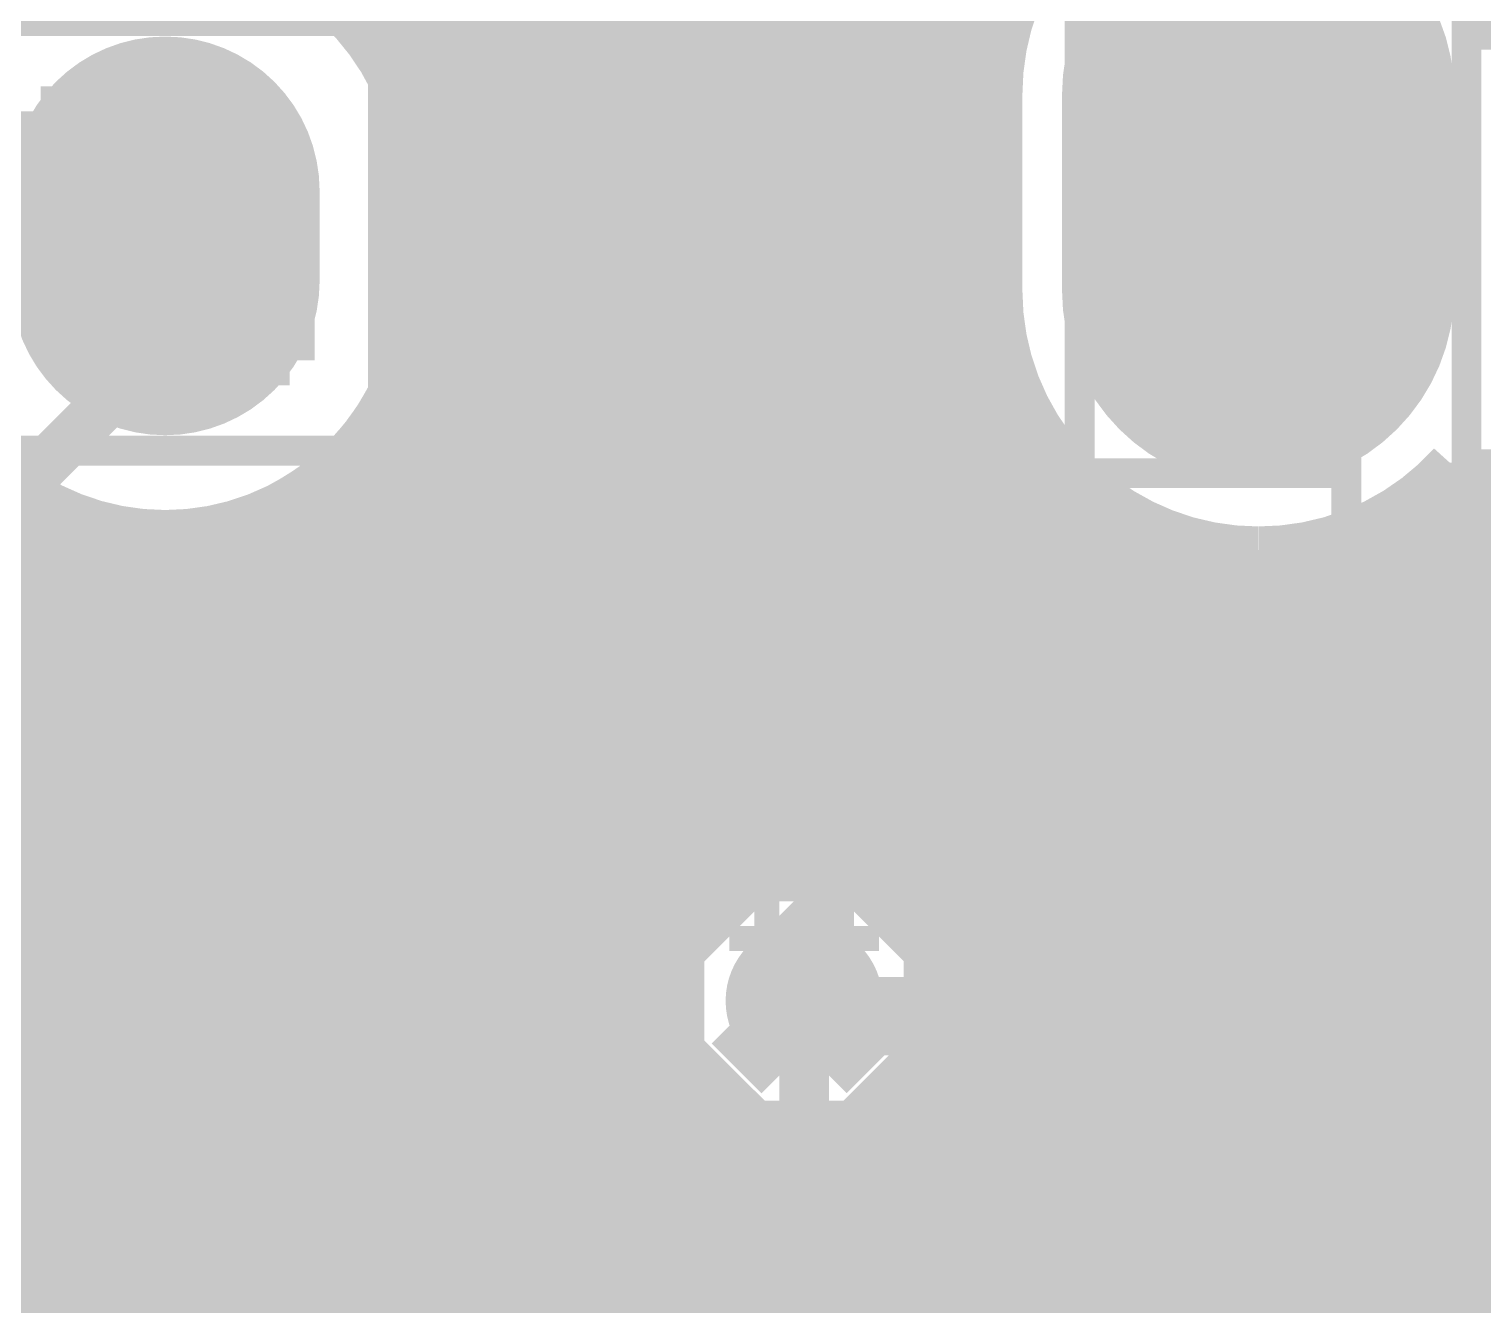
# Model space of a CAD drawing. Extents: x -5 to 157, y -120 to 103.
# Drawn here: x 53.84 to 61.24, y 69.57 to 76.07 of the extents above; entities that cross this region are included whole.
import ezdxf

# ---------------------------------------------------------------- set-up
doc = ezdxf.new("R2010")
doc.units = 0
doc.header["$MEASUREMENT"] = 0
doc.layers.get('0').update_dxf_attribs({"linetype": 'CONTINUOUS'})
for name, color, linetype in [('22-304-2_BOT', 7, 'CONTINUOUS'), ('22-304-2_DRD', 7, 'CONTINUOUS'), ('22-304-2_DRL', 2, 'CONTINUOUS'), ('22-304-2_IN1', 4, 'CONTINUOUS'), ('22-304-2_IN2', 3, 'CONTINUOUS'), ('22-304-2_SMB', 5, 'CONTINUOUS'), ('22-304-2_SMT', 10, 'CONTINUOUS'), ('22-304-2_SPB', 14, 'CONTINUOUS'), ('22-304-2_SSB', 12, 'CONTINUOUS'), ('22-304-2_SST', 11, 'CONTINUOUS'), ('22-304-2_TOP', 13, 'CONTINUOUS'), ('THRUHOLE_TAP', 7, 'CONTINUOUS')]:
    doc.layers.add(name, color=color, linetype=linetype)

# ---------------------------------------------------------------- blocks, each defined once
blk = doc.blocks.new('RECTANGLE_3')
blk.add_solid([(0.4826, 0.4064), (0.4826, -0.4064), (-0.4826, 0.4064), (-0.4826, -0.4064)])
blk = doc.blocks.new('OBLONG_8')
at = {"const_width": 1.5748}
blk.add_lwpolyline([(0, 0.2286), (0, -0.2286)], dxfattribs=at)
at = {"const_width": 0.7874}
for points in [[(-0.3937, 0.2286, 1), (0.3937, 0.2286, 1)], [(-0.3937, -0.2286, 1), (0.3937, -0.2286, 1)]]:
    blk.add_lwpolyline(points, format="xyb", close=True, dxfattribs=at)
blk = doc.blocks.new('OBLONG_30')
at = {"const_width": 1.99898}
blk.add_lwpolyline([(0, 0.50038), (0, -0.50038)], dxfattribs=at)
at = {"const_width": 0.99949}
for points in [[(-0.499744, 0.50038, 1), (0.499744, 0.50038, 1)], [(-0.499744, -0.50038, 1), (0.499744, -0.50038, 1)]]:
    blk.add_lwpolyline(points, format="xyb", close=True, dxfattribs=at)
blk = doc.blocks.new('ROUND_39')
at = {"const_width": 0.40005}
blk.add_lwpolyline([(-0.200024, 0, 1), (0.200024, 0, 1)], format="xyb", close=True, dxfattribs=at)
blk = doc.blocks.new('RECTANGLE_11')
blk.add_solid([(0.40005, 0.29972), (0.40005, -0.29972), (-0.40005, 0.29972), (-0.40005, -0.29972)])
blk = doc.blocks.new('ROUND_14')
at = {"const_width": 0.59944}
blk.add_lwpolyline([(-0.29972, 0, 1), (0.29972, 0, 1)], format="xyb", close=True, dxfattribs=at)
blk = doc.blocks.new('ROUND_85')
at = {"const_width": 0.8001}
blk.add_lwpolyline([(-0.40005, 0, 1), (0.40005, 0, 1)], format="xyb", close=True, dxfattribs=at)
blk = doc.blocks.new('ROUND_87')
at = {"const_width": 0.10033}
blk.add_lwpolyline([(-0.050164, 0, 1), (0.050164, 0, 1)], format="xyb", close=True, dxfattribs=at)
blk = doc.blocks.new('ROUND_88')
at = {"const_width": 0.10033}
blk.add_lwpolyline([(-0.050164, 0, 1), (0.050164, 0, 1)], format="xyb", close=True, dxfattribs=at)
blk = doc.blocks.new('ROUND_42')
at = {"const_width": 0.40005}
blk.add_lwpolyline([(-0.200024, 0, 1), (0.200024, 0, 1)], format="xyb", close=True, dxfattribs=at)
blk = doc.blocks.new('ROUND_38')
at = {"const_width": 0.40005}
blk.add_lwpolyline([(-0.200024, 0, 1), (0.200024, 0, 1)], format="xyb", close=True, dxfattribs=at)
blk = doc.blocks.new('ROUND_80')
at = {"const_width": 0.10033}
blk.add_lwpolyline([(-0.050164, 0, 1), (0.050164, 0, 1)], format="xyb", close=True, dxfattribs=at)

msp = doc.modelspace()

# ---------------------------------------------------------------- linework, layer by layer
at = {"layer": '22-304-2_BOT'}
for points, const_width in [([(54.52872, 75.0189), (54.52872, 74.46772), (53.594, 73.533), (51.181, 73.533), (50.8, 73.914), (50.8, 79.502), (49.4284, 80.8736), (48.895, 80.8736)], 0.254), ([(56.0324, 79.8576), (56.0324, 73.66)], 0.254), ([(56.261, 79.8576), (56.261, 73.66)], 0.254), ([(56.4896, 79.8576), (56.4896, 73.66)], 0.254), ([(56.7182, 79.8576), (56.7182, 73.66)], 0.254), ([(56.9468, 79.8576), (56.9468, 73.66)], 0.254), ([(36.17468, 77.44968), (36.703, 77.978), (40.386, 77.978), (42.037, 76.327), (42.037, 72.39), (48.895, 72.39), (49.276, 72.771), (70.485, 72.771), (71.374, 73.66), (71.374, 76.454), (70.37832, 77.44968), (67.26936, 77.44968)], 0.762), ([(57.1754, 77.9526), (57.1754, 73.66)], 0.254), ([(57.404, 77.5843), (57.404, 73.66)], 0.254), ([(58.547, 77.48016), (58.547, 73.66)], 0.254), ([(57.6326, 77.4192), (57.6326, 73.66)], 0.254), ([(57.8612, 77.34046), (57.8612, 73.66)], 0.254), ([(58.0898, 77.32522), (58.0898, 73.66)], 0.254), ([(58.3184, 77.3684), (58.3184, 73.66)], 0.254), ([(55.8038, 77.05852), (55.8038, 75.48118)], 0.254), ([(55.5752, 76.52512), (55.5752, 76.01204)], 0.254), ([(58.6232, 76.0476), (55.5498, 76.0476)], 0.254), ([(58.59272, 75.819), (55.69204, 75.819)], 0.254), ([(58.59272, 75.74026), (58.59272, 74.7395)], 0.254), ([(58.59272, 75.5904), (55.7784, 75.5904)], 0.254), ([(58.59272, 75.3618), (55.81904, 75.3618)], 0.254), ([(55.82412, 75.2475), (55.82412, 74.7903)], 0.254), ([(58.59272, 75.1332), (55.82412, 75.1332)], 0.254), ([(58.59272, 74.9046), (55.82412, 74.9046)], 0.254), ([(58.59272, 74.676), (55.81904, 74.676)], 0.254), ([(55.8038, 74.55662), (55.8038, 73.66)], 0.254), ([(58.62066, 74.4474), (55.7784, 74.4474)], 0.254), ([(58.68416, 74.2188), (55.69204, 74.2188)], 0.254), ([(58.79084, 73.9902), (55.54726, 73.9902)], 0.254), ([(55.5752, 74.02576), (55.5752, 73.66)], 0.254), ([(58.7756, 74.01814), (58.7756, 73.66)], 0.254), ([(58.9534, 73.7616), (55.31612, 73.7616)], 0.254), ([(55.3466, 73.78446), (55.3466, 73.66)], 0.254), ([(59.0042, 73.70318), (59.0042, 73.66)], 0.254), ([(59.04738, 73.66), (55.16118, 73.66)], 0.254), ([(55.60822, 71.882), (52.28082, 71.882)], 0.254), ([(53.7464, 71.882), (53.7464, 71.4756)], 0.254), ([(53.975, 71.882), (53.975, 71.4756)], 0.254), ([(54.2036, 71.882), (54.2036, 71.4756)], 0.254), ([(54.4322, 71.882), (54.4322, 71.4756)], 0.254), ([(54.6608, 71.882), (54.6608, 71.4756)], 0.254), ([(54.8894, 71.882), (54.8894, 71.4756)], 0.254), ([(55.118, 71.882), (55.118, 71.4756)], 0.254), ([(55.3466, 71.882), (55.3466, 71.4756)], 0.254), ([(55.5752, 71.882), (55.5752, 71.4756)], 0.254), ([(55.60822, 71.882), (55.60822, 70.97268)], 0.254), ([(55.60822, 71.7042), (52.45862, 71.7042)], 0.254), ([(54.61, 71.628), (54.61, 71.11492), (54.61, 70.5612)], 0.254), ([(55.6006, 71.4756), (53.6956, 71.4756)], 0.254), ([(54.61, 71.4121), (54.61, 70.5612)], 0.381), ([(55.6006, 71.4756), (55.6006, 70.0532)], 0.254), ([(59.1058, 71.11492), (59.17692, 71.11492), (59.563, 71.501), (61.976, 71.501), (62.865, 70.612), (62.865, 70.5612)], 0.254), ([(55.67172, 71.11492), (56.515, 71.11492)], 0.381), ([(56.515, 71.11492), (54.61, 71.11492), (54.61, 70.5612)], 0.254), ([(57.785, 71.12), (57.79008, 71.11492), (59.1058, 71.11492)], 0.254), ([(55.60822, 70.97268), (55.60822, 70.3072)], 0.254), ([(59.69, 67.31), (60.071, 67.691), (60.071, 70.231), (60.4012, 70.5612), (60.96, 70.5612)], 0.254), ([(59.69, 67.31), (60.071, 67.691), (60.071, 70.231), (60.4012, 70.5612), (60.96, 70.5612)], 0.254), ([(55.60822, 70.3072), (55.60822, 70.02272)], 0.254), ([(56.515, 69.215), (57.404, 69.215), (57.404, 70.16496), (56.515, 70.16496)], 0.254), ([(55.6006, 70.0532), (55.6006, 69.7738)], 0.254), ([(55.60822, 70.02272), (55.60822, 69.7738)], 0.254)]:
    msp.add_lwpolyline(points, dxfattribs=dict(at, const_width=const_width))
at = {"layer": '22-304-2_BOT', "const_width": 0.254}
for points in [[(59.95162, 77.23886, 0.3857956), (58.59272, 75.74026)], [(55.82412, 75.2475, 0.2308996), (55.32613, 76.26838)], [(55.16118, 73.66, 0.2715572), (55.82412, 74.7903)], [(58.59272, 74.7395, 0.2023216), (59.04793, 73.66057)]]:
    msp.add_lwpolyline(points, format="xyb", dxfattribs=at)
at = {"layer": '22-304-2_DRD', "const_width": 0.254}
for points in [[(53.89372, 75.6539), (53.89372, 75.0189)], [(54.52872, 75.6539), (53.89372, 75.6539)], [(54.52872, 74.3839), (54.52872, 75.6539)], [(60.09894, 75.62088), (59.46394, 74.98588)], [(60.73394, 74.98588), (60.09894, 75.62088)], [(53.89372, 75.0189), (55.16372, 75.0189)], [(55.16372, 75.0189), (55.16372, 74.3839)], [(59.46394, 74.98588), (60.73394, 74.98588)], [(55.16372, 74.3839), (54.52872, 74.3839)], [(54.356, 72.263), (53.975, 71.882)], [(54.864, 72.263), (54.356, 72.263)], [(55.245, 71.882), (54.864, 72.263)], [(54.356, 72.009), (54.356, 71.882)], [(54.483, 72.009), (54.356, 72.009)], [(54.483, 71.882), (54.483, 72.009)], [(54.737, 72.009), (54.737, 71.882)], [(54.864, 72.009), (54.737, 72.009)], [(54.864, 71.882), (54.864, 72.009)], [(53.975, 71.882), (53.975, 71.374)], [(54.356, 71.882), (54.483, 71.882)], [(54.737, 71.882), (54.864, 71.882)], [(55.245, 71.374), (55.245, 71.882)], [(57.531, 71.755), (57.15, 71.374)], [(58.039, 71.755), (57.531, 71.755)], [(58.42, 71.374), (58.039, 71.755)], [(54.483, 71.247), (54.229, 71.501)], [(54.991, 71.501), (54.737, 71.247)], [(57.531, 71.501), (57.531, 71.374)], [(57.658, 71.501), (57.531, 71.501)], [(57.658, 71.374), (57.658, 71.501)], [(57.912, 71.501), (57.912, 71.374)], [(58.039, 71.501), (57.912, 71.501)], [(58.039, 71.374), (58.039, 71.501)], [(53.975, 71.374), (54.356, 70.993)], [(54.864, 70.993), (55.245, 71.374)], [(57.15, 71.374), (57.15, 70.866)], [(57.531, 71.374), (57.658, 71.374)], [(57.912, 71.374), (58.039, 71.374)], [(58.42, 70.866), (58.42, 71.374)], [(54.737, 71.247), (54.483, 71.247)], [(54.356, 70.993), (54.864, 70.993)], [(57.658, 70.739), (57.404, 70.993)], [(58.166, 70.993), (57.912, 70.739)], [(57.15, 70.866), (57.531, 70.485)], [(58.039, 70.485), (58.42, 70.866)], [(57.912, 70.739), (57.658, 70.739)], [(57.531, 70.485), (58.039, 70.485)]]:
    msp.add_lwpolyline(points, dxfattribs=at)
at = {"layer": '22-304-2_IN1', "const_width": 0.254}
for points in [[(58.801, 79.375), (58.801, 76.02474)], [(57.4294, 77.83068), (57.4294, 71.75754)], [(57.2008, 77.7748), (57.2008, 71.55688)], [(58.5724, 77.73416), (58.5724, 65.278)], [(57.658, 77.6097), (57.658, 71.83882)], [(56.9722, 77.5462), (56.9722, 67.63004)], [(58.3438, 77.56906), (58.3438, 71.5899)], [(57.8866, 77.51826), (57.8866, 71.84136)], [(58.1152, 77.50556), (58.1152, 71.77024)], [(56.7436, 77.3176), (56.7436, 67.65798)], [(56.515, 77.089), (56.515, 74.422), (55.372, 73.279)], [(58.79846, 76.0222), (56.515, 76.0222)], [(58.77052, 75.7936), (56.515, 75.7936)], [(58.77052, 75.74026), (58.77052, 74.7395)], [(58.77052, 75.565), (56.515, 75.565)], [(58.77052, 75.3364), (56.515, 75.3364)], [(58.77052, 75.1078), (56.515, 75.1078)], [(58.77052, 74.8792), (56.515, 74.8792)], [(58.77306, 74.6506), (56.515, 74.6506)], [(58.80862, 74.422), (56.515, 74.422)], [(56.515, 74.422), (56.515, 67.61226)], [(58.801, 74.45248), (58.801, 65.278)], [(56.2864, 74.1934), (56.2864, 67.4751)], [(58.88736, 74.1934), (56.2864, 74.1934)], [(59.01944, 73.9648), (56.0578, 73.9648)], [(56.0578, 73.9648), (56.0578, 67.09156)], [(59.0296, 73.94956), (59.0296, 67.61988)], [(61.087, 73.84796), (61.087, 65.278)], [(61.08954, 73.8505), (61.08954, 73.76922)], [(63.4492, 73.76922), (61.08954, 73.76922)], [(61.3156, 73.76922), (61.3156, 65.278)], [(55.8292, 73.7362), (55.8292, 65.278)], [(59.22772, 73.7362), (55.8292, 73.7362)], [(59.2582, 73.7108), (59.2582, 67.89674)], [(68.5673, 73.7362), (60.9727, 73.7362)], [(60.8584, 73.6473), (60.8584, 65.278)], [(59.4868, 73.5584), (59.4868, 68.01104)], [(60.6298, 73.5203), (60.6298, 65.278)], [(55.6006, 73.5076), (55.6006, 65.278)], [(59.59856, 73.5076), (55.6006, 73.5076)], [(59.7154, 73.46696), (59.7154, 68.03898)], [(68.93814, 73.5076), (60.59932, 73.5076)], [(59.944, 73.4187), (59.944, 67.99326)], [(60.1726, 73.41108), (60.1726, 67.8561)], [(60.4012, 73.4441), (60.4012, 67.47256)], [(73.66, 73.279), (55.372, 73.279)], [(55.372, 73.279), (55.372, 65.278)], [(73.66, 73.0504), (55.372, 73.0504)], [(72.5551, 72.8218), (55.372, 72.8218)], [(71.48576, 72.5932), (55.372, 72.5932)], [(69.57568, 72.3646), (55.372, 72.3646)], [(69.3547, 72.136), (55.372, 72.136)], [(69.26326, 71.9074), (55.372, 71.9074)], [(57.3151, 71.6788), (55.372, 71.6788)], [(69.25056, 71.6788), (58.2549, 71.6788)], [(57.13476, 71.4502), (55.372, 71.4502)], [(66.49212, 71.4502), (58.43524, 71.4502)], [(57.0611, 71.2216), (55.372, 71.2216)], [(66.29146, 71.2216), (58.50636, 71.2216)], [(57.06618, 70.993), (55.372, 70.993)], [(66.21018, 70.993), (58.50382, 70.993)], [(57.14746, 70.7644), (55.372, 70.7644)], [(66.2051, 70.7644), (58.42254, 70.7644)], [(57.2008, 70.68312), (57.2008, 67.51574)], [(58.3438, 70.6501), (58.3438, 65.278)], [(57.34812, 70.5358), (55.372, 70.5358)], [(57.4294, 70.48246), (57.4294, 67.23888)], [(66.27876, 70.5358), (58.22188, 70.5358)], [(58.1152, 70.46976), (58.1152, 65.278)], [(57.658, 70.40118), (57.658, 65.278)], [(57.8866, 70.3961), (57.8866, 65.278)], [(66.4591, 70.3072), (55.372, 70.3072)], [(66.76136, 70.0786), (55.372, 70.0786)], [(66.6242, 69.85), (55.372, 69.85)], [(66.58102, 69.6214), (55.372, 69.6214)]]:
    msp.add_lwpolyline(points, dxfattribs=at)
for points in [[(60.09894, 77.06868, 0.4142136), (58.77052, 75.74026)], [(61.37148, 76.12888, 0.3298375), (60.09894, 77.07122)], [(58.77052, 74.7395, 0.4142136), (60.09894, 73.41108)], [(60.09894, 73.41108, 0.212986), (61.08954, 73.8505)], [(57.785, 71.84898, 0.4142136), (57.05602, 71.12)], [(58.51398, 71.12, 0.4142136), (57.785, 71.84898)], [(57.05602, 71.12, 0.4142136), (57.785, 70.39102)], [(57.785, 70.39102, 0.4142136), (58.51398, 71.12)]]:
    msp.add_lwpolyline(points, format="xyb", dxfattribs=at)
at = {"layer": '22-304-2_IN2', "const_width": 0.254}
for points in [[(56.7182, 102.362), (56.7182, 67.95262)], [(56.9468, 91.18346), (56.9468, 71.71182)], [(56.4896, 80.98028), (56.4896, 67.91706)], [(56.261, 80.72628), (56.261, 67.82054)], [(56.0324, 80.59166), (56.0324, 67.64274)], [(57.1754, 77.67828), (57.1754, 71.9455)], [(57.404, 77.42428), (57.404, 72.0725)], [(57.6326, 77.28966), (57.6326, 72.13346)], [(58.3184, 77.24394), (58.3184, 71.9963)], [(57.8612, 77.22108), (57.8612, 72.14362)], [(58.0898, 77.20584), (58.0898, 72.10044)], [(55.8038, 76.67752), (55.8038, 75.85964)], [(55.5752, 76.3397), (55.5752, 76.2)], [(58.50128, 76.0476), (55.69458, 76.0476)], [(58.47588, 75.819), (55.82158, 75.819)], [(58.47334, 75.74026), (58.47334, 74.7395)], [(58.47334, 75.5904), (55.90032, 75.5904)], [(58.47334, 75.3618), (55.93842, 75.3618)], [(55.9435, 75.2475), (55.9435, 74.7903)], [(58.47334, 75.1332), (55.9435, 75.1332)], [(58.47334, 74.9046), (55.9435, 74.9046)], [(58.47334, 74.676), (55.93842, 74.676)], [(58.49874, 74.4474), (55.90032, 74.4474)], [(58.5597, 74.2188), (55.82158, 74.2188)], [(58.547, 74.2569), (58.547, 71.8058)], [(55.8038, 74.17816), (55.8038, 67.818)], [(58.65622, 73.9902), (55.69458, 73.9902)], [(55.5752, 73.8378), (55.5752, 67.97548)], [(58.801, 73.7616), (55.499, 73.7616)], [(58.7756, 73.79462), (58.7756, 71.3867)], [(53.7464, 73.61428), (53.7464, 61.57976)], [(55.3466, 73.63714), (55.3466, 68.05676)], [(53.88356, 73.533), (52.67452, 73.533)], [(59.00928, 73.533), (55.17388, 73.533)], [(59.0042, 73.53808), (59.0042, 69.14134)], [(53.975, 73.48982), (53.975, 61.60516)], [(55.118, 73.50506), (55.118, 68.08216)], [(63.74638, 73.47204), (61.11748, 73.47204)], [(61.2902, 73.47204), (61.2902, 69.04228)], [(54.2036, 73.41362), (54.2036, 67.52082)], [(54.4322, 73.3806), (54.4322, 67.818)], [(54.6608, 73.38314), (54.6608, 67.97548)], [(54.8894, 73.42378), (54.8894, 68.05676)], [(61.0616, 73.42886), (61.0616, 69.09308)], [(59.3344, 73.3044), (49.49952, 73.3044)], [(59.2328, 73.36282), (59.2328, 68.81368)], [(68.67398, 73.3044), (60.86348, 73.3044)], [(59.4614, 73.24344), (59.4614, 47.91202)], [(60.833, 73.28916), (60.833, 69.09054)], [(59.69, 73.1647), (59.69, 47.83328)], [(60.6044, 73.19264), (60.6044, 69.03466)], [(78.24978, 73.0758), (49.403, 73.0758)], [(59.9186, 73.12406), (59.9186, 47.69866)], [(60.1472, 73.1139), (60.1472, 68.69684)], [(60.3758, 73.13676), (60.3758, 68.91528)], [(78.40726, 72.8472), (49.24552, 72.8472)], [(69.42328, 72.6186), (48.98898, 72.6186)], [(69.16928, 72.39), (30.47238, 72.39)], [(69.03466, 72.1614), (30.47238, 72.1614)], [(57.15762, 71.9328), (30.47238, 71.9328)], [(68.96608, 71.9328), (58.40984, 71.9328)], [(56.94172, 71.7042), (30.47238, 71.7042)], [(66.33718, 71.7042), (58.62828, 71.7042)], [(56.82234, 71.4756), (30.47238, 71.4756)], [(66.1035, 71.4756), (58.74766, 71.4756)], [(56.76646, 71.247), (30.47238, 71.247)], [(65.9765, 71.247), (58.80354, 71.247)], [(56.76392, 71.0184), (30.47238, 71.0184)], [(65.913, 71.0184), (58.80608, 71.0184)], [(56.81218, 70.7898), (30.47238, 70.7898)], [(65.90538, 70.7898), (58.75528, 70.7898)], [(58.7756, 70.85076), (58.7756, 69.30644)], [(56.92394, 70.5612), (30.47238, 70.5612)], [(65.94856, 70.5612), (58.64606, 70.5612)], [(56.9468, 70.52818), (56.9468, 67.93992)], [(58.547, 70.43166), (58.547, 69.39534)], [(57.12714, 70.3326), (30.47238, 70.3326)], [(57.1754, 70.2945), (57.1754, 67.87134)], [(66.0527, 70.3326), (58.44286, 70.3326)], [(58.3184, 70.2437), (58.3184, 69.42836)], [(57.404, 70.1675), (57.404, 68.91528)], [(58.0898, 70.13956), (58.0898, 69.40804)], [(57.64022, 70.104), (30.47238, 70.104)], [(57.6326, 70.104), (57.6326, 69.18706)], [(57.8612, 70.09638), (57.8612, 69.33184)], [(66.24066, 70.104), (57.92978, 70.104)], [(66.32194, 69.8754), (30.47238, 69.8754)], [(66.28384, 69.6468), (30.47238, 69.6468)]]:
    msp.add_lwpolyline(points, dxfattribs=at)
for points in [[(60.09894, 77.36586, 0.4142136), (58.47334, 75.74026)], [(55.9435, 75.2475, 0.2045313), (55.50728, 76.26927)], [(54.52872, 73.37806, 0.4142136), (55.94096, 74.7903)], [(58.47334, 74.7395, 0.4142136), (60.09894, 73.1139)], [(53.27904, 74.1299, 0.2780089), (54.52872, 73.37806)], [(60.09894, 73.1139, 0.1708682), (61.11723, 73.47235)], [(57.785, 72.14616, 0.4142136), (56.75884, 71.12)], [(58.81116, 71.12, 0.4142136), (57.785, 72.14616)], [(56.75884, 71.12, 0.4142136), (57.785, 70.09384)], [(57.785, 70.09384, 0.4142136), (58.81116, 71.12)]]:
    msp.add_lwpolyline(points, format="xyb", dxfattribs=at)
at = {"layer": '22-304-2_SSB', "const_width": 0.1524}
for points in [[(59.69, 68.58), (55.88, 68.58), (55.88, 71.755), (59.69, 71.755), (59.69, 68.58)], [(55.4355, 71.3105), (55.4355, 68.3895), (53.7972, 68.3895), (53.7972, 71.3105), (55.4355, 71.3105)], [(61.7855, 71.3105), (61.7855, 68.3895), (60.1472, 68.3895), (60.1472, 71.3105), (61.7855, 71.3105)]]:
    msp.add_lwpolyline(points, dxfattribs=at)
at = {"layer": '22-304-2_SST'}
for points, const_width in [([(47.33036, 72.44842), (46.92904, 72.44842), (46.92904, 73.279), (42.80916, 73.279), (42.80916, 79.2607), (56.25084, 79.2607), (56.25084, 73.279), (52.13096, 73.279), (52.13096, 72.44842), (51.72964, 72.44842), (51.72964, 71.26986), (47.33036, 71.26986), (47.33036, 72.44842), (47.33036, 73.92416), (48.14062, 73.92416)], 0.1524), ([(60.54852, 73.80986), (59.18962, 73.80986), (59.18962, 73.21042), (60.54852, 73.21042), (60.54852, 79.18958)], 0.1524), ([(68.98894, 79.18958), (68.98894, 73.21042), (67.37096, 73.21042), (67.37096, 72.39), (66.96964, 72.39), (66.96964, 71.19874), (62.57036, 71.19874), (62.57036, 72.39), (62.57036, 73.85558), (61.16066, 73.85558), (61.16066, 78.54442)], 0.1524), ([(55.6387, 78.61554), (53.41874, 78.61554), (53.41874, 76.42352), (54.3306, 76.42352), (54.3306, 76.11364), (53.41874, 76.11364), (53.41874, 73.92416), (55.6387, 73.92416), (55.6387, 78.61554)], 0.1524), ([(60.54852, 77.90942), (59.18962, 77.90942), (59.18962, 77.30998), (59.18962, 73.80986)], 0.1524), ([(54.3306, 76.42352), (54.93004, 76.42352), (54.93004, 76.11364), (54.3306, 76.11364)], 0.1524), ([(61.16066, 76.04506), (61.86932, 76.04506), (61.86932, 76.35494), (62.46876, 76.35494)], 0.1524), ([(54.93004, 76.11364), (55.6387, 76.11364)], 0.1524), ([(54.69636, 74.85126), (54.84622, 74.7014), (54.21122, 74.7014), (54.36108, 74.85126), (54.69636, 74.85126), (54.69636, 75.18654), (54.84622, 75.3364), (54.21122, 75.3364), (54.36108, 75.18654), (54.69636, 75.18654)], 0.1524), ([(54.21122, 75.3364), (54.21122, 74.7014)], 0.1524), ([(54.84622, 75.3364), (54.84622, 74.7014)], 0.1524), ([(54.36108, 74.85126), (54.36108, 75.18654)], 0.1524), ([(60.54852, 73.21042), (62.16904, 73.21042), (62.16904, 72.39), (62.16904, 70.9295)], 0.1524), ([(60.85332, 71.01332), (60.85332, 72.28332), (60.6425, 72.0725)], 0.254), ([(61.06668, 71.01332), (60.6425, 71.01332)], 0.254), ([(58.4454, 70.91934), (58.4454, 70.56374), (58.61558, 70.44436), (58.78576, 70.44436), (58.9534, 70.56374), (58.9534, 70.91934), (57.9374, 70.91934)], 0.1524), ([(58.4454, 70.62216), (57.9374, 70.44436)], 0.1524), ([(57.9374, 69.60616), (57.9374, 70.08114), (58.61558, 69.60616), (58.78576, 69.60616), (58.9534, 69.66712), (58.9534, 70.02272), (58.78576, 70.08114)], 0.1524)]:
    msp.add_lwpolyline(points, dxfattribs=dict(at, const_width=const_width))
at = {"layer": '22-304-2_TOP'}
for points, const_width in [([(56.0324, 78.359), (56.0324, 70.993)], 0.254), ([(56.261, 78.359), (56.261, 70.993)], 0.254), ([(56.4896, 78.359), (56.4896, 70.993)], 0.254), ([(56.7182, 78.359), (56.7182, 70.993)], 0.254), ([(56.9468, 78.359), (56.9468, 71.46798)], 0.254), ([(58.039, 78.232), (58.039, 71.755), (57.785, 71.501), (57.785, 71.12)], 0.254), ([(57.1754, 77.9526), (57.1754, 71.7931)], 0.254), ([(57.404, 77.5843), (57.404, 72.01662)], 0.254), ([(57.404, 77.5843), (57.404, 72.01662)], 0.254), ([(55.8038, 77.05852), (55.8038, 75.48118)], 0.254), ([(55.5752, 76.52512), (55.5752, 76.01204)], 0.254), ([(57.404, 76.0476), (55.5498, 76.0476)], 0.254), ([(57.404, 75.819), (55.69204, 75.819)], 0.254), ([(57.404, 75.5904), (55.7784, 75.5904)], 0.254), ([(57.404, 75.3618), (55.81904, 75.3618)], 0.254), ([(55.82412, 75.2475), (55.82412, 74.7903)], 0.254), ([(57.404, 75.1332), (55.82412, 75.1332)], 0.254), ([(49.53, 75.0189), (49.53, 74.803), (54.483, 69.85), (62.738, 69.85), (63.119, 70.231), (66.294, 70.231), (66.929, 70.866)], 0.254), ([(69.977, 71.755), (69.85, 71.882), (66.802, 71.882), (65.659, 70.739), (62.865, 70.739), (62.484, 70.358), (54.737, 70.358), (52.02936, 73.06564), (52.02936, 75.0189)], 0.254), ([(57.404, 74.9046), (55.82412, 74.9046)], 0.254), ([(57.404, 74.676), (55.81904, 74.676)], 0.254), ([(55.8038, 74.55662), (55.8038, 70.993)], 0.254), ([(57.404, 74.4474), (55.7784, 74.4474)], 0.254), ([(57.404, 74.2188), (55.69204, 74.2188)], 0.254), ([(58.674, 74.24928), (58.674, 71.755)], 0.254), ([(57.404, 73.9902), (55.54726, 73.9902)], 0.254), ([(55.5752, 74.02576), (55.5752, 70.993)], 0.254), ([(58.79084, 73.9902), (58.674, 73.9902)], 0.254), ([(58.7756, 74.01814), (58.7756, 70.993)], 0.254), ([(53.74386, 73.7616), (52.81676, 73.7616)], 0.254), ([(53.7464, 73.75906), (53.7464, 72.24522)], 0.254), ([(57.404, 73.7616), (55.31612, 73.7616)], 0.254), ([(55.3466, 73.78446), (55.3466, 70.993)], 0.254), ([(58.9534, 73.7616), (58.674, 73.7616)], 0.254), ([(59.0042, 73.70318), (59.0042, 70.993)], 0.254), ([(53.975, 73.61936), (53.975, 72.01662)], 0.254), ([(55.118, 73.63714), (55.118, 70.993)], 0.254), ([(54.22138, 73.533), (52.66436, 73.533)], 0.254), ([(54.2036, 73.53808), (54.2036, 71.78802)], 0.254), ([(57.404, 73.533), (54.8386, 73.533)], 0.254), ([(54.8894, 73.5457), (54.8894, 71.10222)], 0.254), ([(59.19724, 73.533), (58.674, 73.533)], 0.254), ([(68.53682, 73.533), (61.00318, 73.533)], 0.254), ([(61.0616, 73.57872), (61.0616, 70.993)], 0.254), ([(63.627, 73.59142), (61.07684, 73.59142)], 0.254), ([(61.2902, 73.59142), (61.2902, 70.993)], 0.254), ([(54.4322, 73.49998), (54.4322, 71.55942)], 0.254), ([(54.6608, 73.50252), (54.6608, 71.33082)], 0.254), ([(59.2328, 73.50506), (59.2328, 70.993)], 0.254), ([(59.4614, 73.37298), (59.4614, 70.993)], 0.254), ([(60.833, 73.42124), (60.833, 70.993)], 0.254), ([(52.66436, 73.32726), (54.99862, 70.993)], 0.254), ([(57.404, 73.3044), (52.68722, 73.3044)], 0.254), ([(59.6392, 73.3044), (58.674, 73.3044)], 0.254), ([(68.97878, 73.3044), (60.55868, 73.3044)], 0.254), ([(60.6044, 73.31964), (60.6044, 70.993)], 0.254), ([(59.69, 73.28916), (59.69, 70.993)], 0.254), ([(59.9186, 73.24344), (59.9186, 70.993)], 0.254), ([(60.1472, 73.23328), (60.1472, 70.993)], 0.254), ([(60.3758, 73.25868), (60.3758, 70.993)], 0.254), ([(57.404, 73.0758), (52.91582, 73.0758)], 0.254), ([(78.38694, 73.0758), (58.674, 73.0758)], 0.254), ([(57.404, 72.8472), (53.14442, 72.8472)], 0.254), ([(78.56982, 72.8472), (58.674, 72.8472)], 0.254), ([(57.404, 72.6186), (53.37302, 72.6186)], 0.254), ([(69.6976, 72.6186), (58.674, 72.6186)], 0.254), ([(57.404, 72.39), (53.60162, 72.39)], 0.254), ([(66.421, 72.39), (58.674, 72.39)], 0.254), ([(57.404, 72.1614), (53.83022, 72.1614)], 0.254), ([(66.18224, 72.1614), (58.674, 72.1614)], 0.254), ([(57.404, 72.01662), (57.3405, 71.95312)], 0.254), ([(57.32018, 71.9328), (54.05882, 71.9328)], 0.254), ([(65.95364, 71.9328), (58.674, 71.9328)], 0.254), ([(57.08904, 71.7042), (54.28742, 71.7042)], 0.254), ([(65.72504, 71.7042), (58.67146, 71.7042)], 0.254), ([(56.94934, 71.4756), (54.51602, 71.4756)], 0.254), ([(65.49644, 71.4756), (58.62066, 71.4756)], 0.254), ([(56.88584, 71.247), (54.74462, 71.247)], 0.254), ([(62.484, 71.247), (58.68416, 71.247)], 0.254), ([(56.8833, 71.0184), (54.97322, 71.0184)], 0.254), ([(62.24524, 71.0184), (58.6867, 71.0184)], 0.254), ([(56.88584, 70.993), (54.99862, 70.993)], 0.254), ([(62.21984, 70.993), (58.68416, 70.993)], 0.254), ([(55.245, 68.5546), (54.6354, 68.5546), (53.213, 69.977), (48.133, 69.977), (43.942, 69.977), (43.18, 69.215), (43.18, 68.5546)], 0.635)]:
    msp.add_lwpolyline(points, dxfattribs=dict(at, const_width=const_width))
at = {"layer": '22-304-2_TOP', "const_width": 0.254}
for points in [[(55.82412, 75.2475, 0.2308996), (55.32613, 76.26838)], [(54.52872, 73.4949, 0.4142136), (55.82412, 74.7903)], [(53.27904, 74.44994, 0.3383093), (54.52872, 73.4949)], [(58.674, 74.24928, 0.3201766), (60.09894, 73.23328)], [(60.09894, 73.23328, 0.178232), (61.07562, 73.59285)], [(57.33542, 71.95058, 0.045501), (57.26152, 71.86185)], [(57.33542, 71.95058, 0.045501), (57.26152, 71.86185)], [(57.26176, 71.86168, 0.2437636), (56.87733, 71.12)], [(58.61558, 71.4883, 0.1087369), (58.67427, 71.755)], [(58.69178, 71.12, 0.1047233), (58.61394, 71.48757)], [(56.87822, 71.12, 0.0350931), (56.88713, 70.99318)], [(58.68416, 70.993, 0.0350931), (58.69308, 71.12)]]:
    msp.add_lwpolyline(points, format="xyb", dxfattribs=at)

# ---------------------------------------------------------------- block references
at = {"layer": '22-304-2_BOT'}
for name, p in [('OBLONG_30', (60.09894, 75.23988)), ('OBLONG_8', (54.52872, 75.0189)), ('ROUND_39', (54.61, 71.628)), ('ROUND_39', (57.785, 71.12)), ('RECTANGLE_11', (56.515, 71.11492)), ('RECTANGLE_11', (59.1058, 71.11492)), ('RECTANGLE_3', (54.61, 70.5612)), ('RECTANGLE_3', (60.96, 70.5612)), ('RECTANGLE_11', (56.515, 70.16496))]:
    msp.add_blockref(name, p, dxfattribs=at)
at = {"layer": '22-304-2_DRL'}
for name, p in [('ROUND_85', (60.09894, 75.23988)), ('ROUND_14', (54.52872, 75.0189)), ('ROUND_88', (54.61, 71.628)), ('ROUND_87', (57.785, 71.12))]:
    msp.add_blockref(name, p, dxfattribs=at)
at = {"layer": '22-304-2_IN1'}
for name, p in [('OBLONG_30', (60.09894, 75.23988)), ('OBLONG_8', (54.52872, 75.0189)), ('ROUND_42', (54.61, 71.628)), ('ROUND_39', (57.785, 71.12))]:
    msp.add_blockref(name, p, dxfattribs=at)
at = {"layer": '22-304-2_IN2'}
for name, p in [('OBLONG_30', (60.09894, 75.23988)), ('OBLONG_8', (54.52872, 75.0189)), ('ROUND_42', (54.61, 71.628)), ('ROUND_38', (57.785, 71.12))]:
    msp.add_blockref(name, p, dxfattribs=at)
at = {"layer": '22-304-2_SMB'}
for name, p in [('OBLONG_30', (60.09894, 75.23988)), ('OBLONG_8', (54.52872, 75.0189)), ('RECTANGLE_11', (56.515, 71.11492)), ('RECTANGLE_11', (59.1058, 71.11492)), ('RECTANGLE_3', (54.61, 70.5612)), ('RECTANGLE_3', (60.96, 70.5612)), ('RECTANGLE_11', (56.515, 70.16496))]:
    msp.add_blockref(name, p, dxfattribs=at)
at = {"layer": '22-304-2_SMT'}
for name, p in [('OBLONG_30', (60.09894, 75.23988)), ('OBLONG_8', (54.52872, 75.0189))]:
    msp.add_blockref(name, p, dxfattribs=at)
at = {"layer": '22-304-2_SPB'}
for name, p in [('RECTANGLE_11', (56.515, 71.11492)), ('RECTANGLE_11', (59.1058, 71.11492)), ('RECTANGLE_3', (54.61, 70.5612)), ('RECTANGLE_3', (60.96, 70.5612)), ('RECTANGLE_11', (56.515, 70.16496))]:
    msp.add_blockref(name, p, dxfattribs=at)
at = {"layer": '22-304-2_TOP'}
for name, p in [('OBLONG_30', (60.09894, 75.23988)), ('OBLONG_8', (54.52872, 75.0189)), ('ROUND_39', (54.61, 71.628)), ('ROUND_39', (57.785, 71.12))]:
    msp.add_blockref(name, p, dxfattribs=at)
at = {"layer": 'THRUHOLE_TAP'}
for name, p in [('ROUND_85', (60.09894, 75.23988)), ('ROUND_14', (54.52872, 75.0189)), ('ROUND_80', (54.61, 71.628)), ('ROUND_80', (57.785, 71.12))]:
    msp.add_blockref(name, p, dxfattribs=at)

doc.saveas('drawing.dxf')
